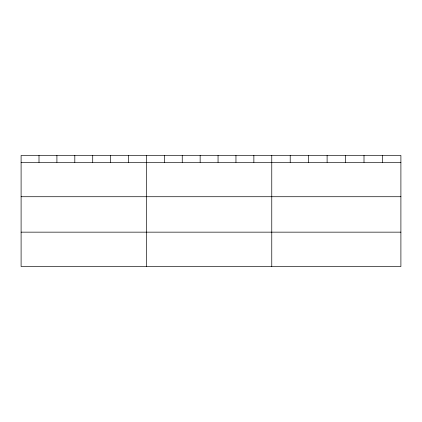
<?xml version="1.0" encoding="UTF-8"?>
<svg xmlns="http://www.w3.org/2000/svg" width="422" height="422" viewBox="0 0 422 422"><rect width="100%" height="100%" fill="white"/><g stroke="black" fill="none" stroke-linecap="round" stroke-linejoin="round"><path stroke-width="0.63" d="M400.9 196.726L400.9 155.465L21.1 155.465L21.1 266.535L400.9 266.535L400.9 196.726L21.1 196.726M21.1 162.338L400.9 162.338M21.1 232.153L400.9 232.153M382.453 155.465L382.453 162.338M364.007 155.465L364.007 162.338M345.56 155.465L345.56 162.338M327.108 155.465L327.108 162.338M308.661 155.465L308.661 162.338M290.215 155.465L290.215 162.338M271.768 155.465L271.768 266.535M253.865 155.465L253.865 162.338M235.956 155.465L235.956 162.338M218.053 155.465L218.053 162.338M200.149 155.465L200.149 162.338M182.246 155.465L182.246 162.338M164.337 155.465L164.337 162.338M146.434 155.465L146.434 266.535M128.531 155.465L128.531 162.338M110.622 155.465L110.622 162.338M92.719 155.465L92.719 162.338M74.815 155.465L74.815 162.338M56.912 155.465L56.912 162.338M39.003 155.465L39.003 162.338"/></g></svg>
